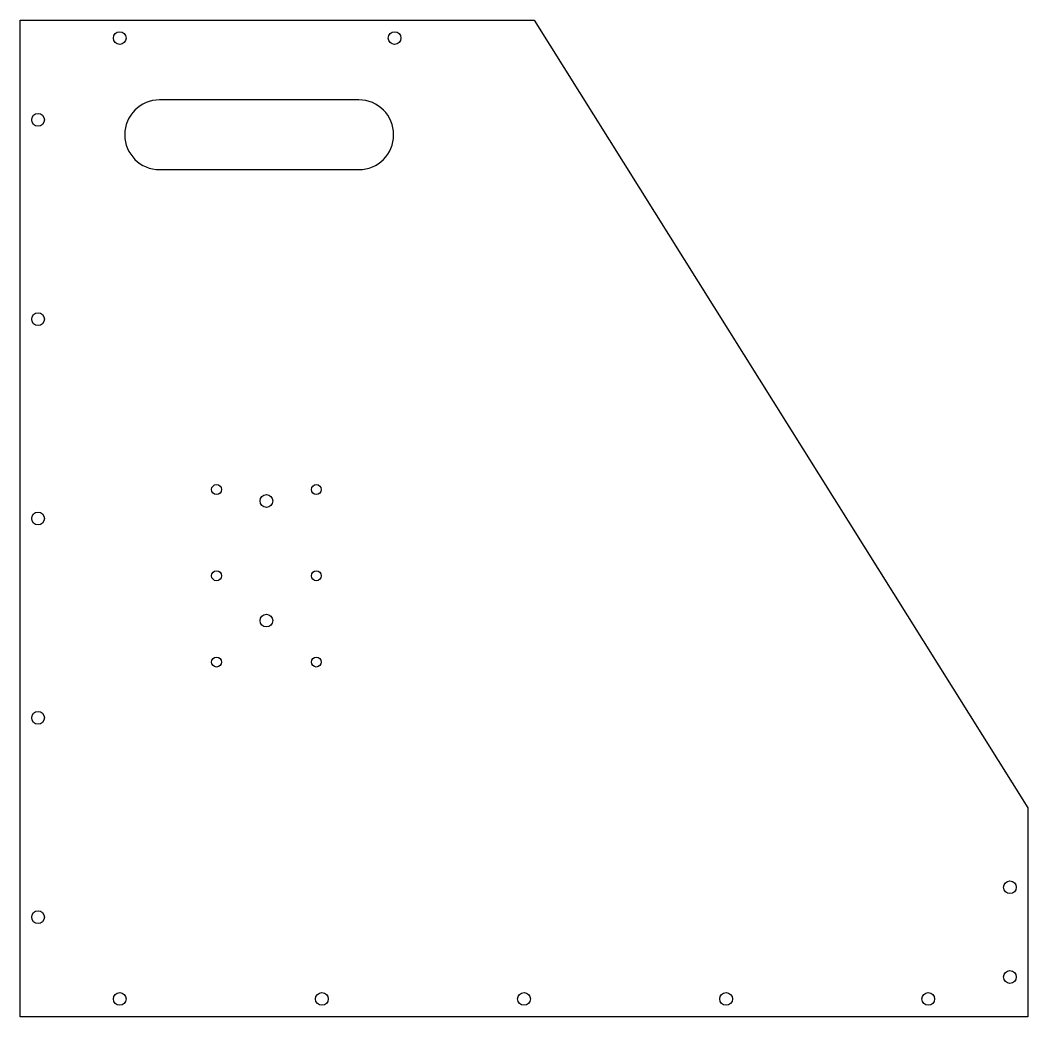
# Model space of a CAD drawing. Header units: millimetres. Extents: x -115 to 391, y -178 to 322.
import ezdxf

# ---------------------------------------------------------------- set-up
doc = ezdxf.new("R2010")
doc.units = ezdxf.units.MM
doc.layers.get('0').update_dxf_attribs({"linetype": 'CONTINUOUS'})

msp = doc.modelspace()

# ---------------------------------------------------------------- linework, layer by layer
msp.add_lwpolyline([(143.4, 322.02), (391.28, -73.07), (391.28, -177.98), (-114.58, -177.98), (-114.58, 322.02)], close=True)
msp.add_lwpolyline([(-44.58, 247.02), (55.42, 247.02, 1), (55.42, 282.02), (-44.58, 282.02, 1)], format="xyb", close=True)
for centre, radius in [((-64.58, 313.03), 3.2), ((73.4, 313.03), 3.2), ((-105.59, 272.02), 3.2), ((-105.59, 172.02), 3.2), ((-16, 86.55), 2.5), ((34.1, 86.55), 2.5), ((9.05, 80.8), 3.2), ((-105.59, 72.02), 3.2), ((-16, 43.28), 2.5), ((34.1, 43.28), 2.5), ((9.05, 20.8), 3.2), ((-16, 0), 2.5), ((34.1, 0), 2.5), ((-105.59, -27.98), 3.2), ((382.29, -112.98), 3.2), ((-105.59, -127.98), 3.2), ((382.29, -157.98), 3.2), ((-64.58, -168.99), 3.2), ((36.88, -168.99), 3.2), ((138.35, -168.99), 3.2), ((239.82, -168.99), 3.2), ((341.28, -168.99), 3.2)]:
    msp.add_circle(centre, radius)

doc.saveas('drawing.dxf')
